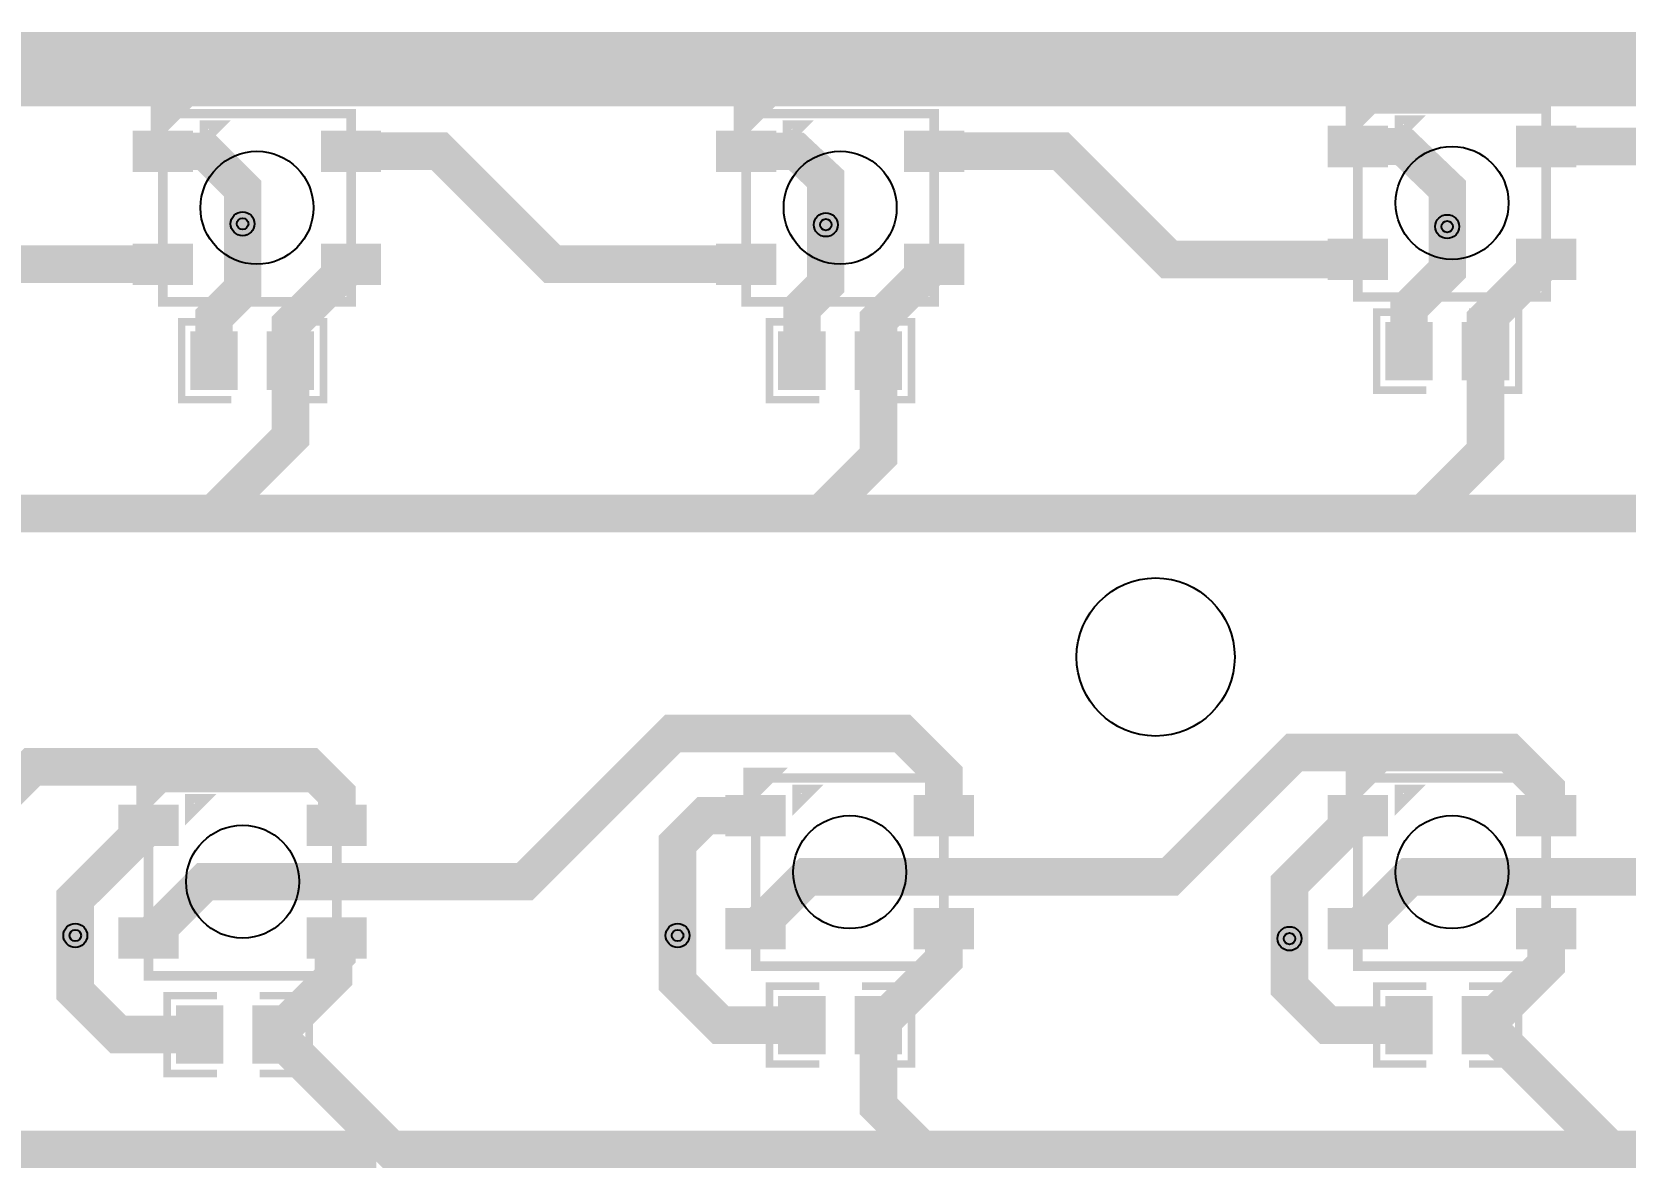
# Model space of a CAD drawing. Extents: x -5 to 8273, y -8280 to 5.
# Drawn here: x 3285 to 4951, y -2010 to -821 of the extents above; entities that cross this region are included whole.
import ezdxf

# ---------------------------------------------------------------- set-up
doc = ezdxf.new("R2010")
doc.units = 9
for name, color, linetype, true_color in [('Hole', 7, 'Continuous', 0x222222), ('Multi-Layer', 7, 'Continuous', 0xc0c0c0), ('TopLayer', 7, 'Continuous', 0xff0000), ('TopPasteMaskLayer', 7, 'Continuous', 0x808080), ('TopSilkLayer', 7, 'Continuous', 0xffcc00), ('TopSolderMaskLayer', 7, 'Continuous', 0x800080)]:
    doc.layers.add(name, color=color, linetype=linetype, true_color=true_color)

msp = doc.modelspace()

# ---------------------------------------------------------------- hatches: boundary and pattern name
at = {"layer": 'TopLayer'}
for points in [[(3451.125, -965.5999999999985), (3392.0250000000015, -965.5999999999985), (3392.0250000000015, -926.3000000000029), (3451.125, -926.3000000000029)], [(3647.9249999999956, -965.5999999999985), (3588.925000000003, -965.5999999999985), (3588.925000000003, -926.3000000000029), (3647.9249999999956, -926.3000000000029)], [(4061.125, -965.5999999999985), (4002.0250000000015, -965.5999999999985), (4002.0250000000015, -926.3000000000029), (4061.125, -926.3000000000029)], [(4257.924999999996, -965.5999999999985), (4198.925000000003, -965.5999999999985), (4198.925000000003, -926.3000000000029), (4257.924999999996, -926.3000000000029)], [(4701.125, -960.5999999999985), (4642.0250000000015, -960.5999999999985), (4642.0250000000015, -921.3000000000029), (4701.125, -921.3000000000029)], [(4897.924999999996, -960.5999999999985), (4838.925000000003, -960.5999999999985), (4838.925000000003, -921.3000000000029), (4897.924999999996, -921.3000000000029)], [(3451.125, -1083.699999999997), (3392.0250000000015, -1083.699999999997), (3392.0250000000015, -1044.4000000000015), (3451.125, -1044.4000000000015)], [(3647.9249999999956, -1083.699999999997), (3588.925000000003, -1083.699999999997), (3588.925000000003, -1044.4000000000015), (3647.9249999999956, -1044.4000000000015)], [(4061.125, -1083.699999999997), (4002.0250000000015, -1083.699999999997), (4002.0250000000015, -1044.4000000000015), (4061.125, -1044.4000000000015)], [(4257.924999999996, -1083.699999999997), (4198.925000000003, -1083.699999999997), (4198.925000000003, -1044.4000000000015), (4257.924999999996, -1044.4000000000015)], [(4701.125, -1078.699999999997), (4642.0250000000015, -1078.699999999997), (4642.0250000000015, -1039.4000000000015), (4701.125, -1039.4000000000015)], [(4897.924999999996, -1078.699999999997), (4838.925000000003, -1078.699999999997), (4838.925000000003, -1039.4000000000015), (4897.924999999996, -1039.4000000000015)], [(4747.834999999992, -1183.5429999999978), (4702.165000000008, -1183.5429999999978), (4702.165000000008, -1126.4570000000022), (4747.834999999992, -1126.4570000000022)], [(4827.834999999992, -1183.5429999999978), (4782.165000000008, -1183.5429999999978), (4782.165000000008, -1126.4570000000022), (4827.834999999992, -1126.4570000000022)], [(3497.834999999992, -1193.5429999999978), (3452.165000000008, -1193.5429999999978), (3452.165000000008, -1136.4570000000022), (3497.834999999992, -1136.4570000000022)], [(3577.834999999992, -1193.5429999999978), (3532.165000000008, -1193.5429999999978), (3532.165000000008, -1136.4570000000022), (3577.834999999992, -1136.4570000000022)], [(4112.834999999992, -1193.5429999999978), (4067.165000000008, -1193.5429999999978), (4067.165000000008, -1136.4570000000022), (4112.834999999992, -1136.4570000000022)], [(4192.834999999992, -1193.5429999999978), (4147.165000000008, -1193.5429999999978), (4147.165000000008, -1136.4570000000022), (4192.834999999992, -1136.4570000000022)], [(3436.125, -1670.5999999999985), (3377.0250000000015, -1670.5999999999985), (3377.0250000000015, -1631.300000000003), (3436.125, -1631.300000000003)], [(3632.9249999999956, -1670.5999999999985), (3573.925000000003, -1670.5999999999985), (3573.925000000003, -1631.300000000003), (3632.9249999999956, -1631.300000000003)], [(4071.125, -1660.5999999999985), (4012.0250000000015, -1660.5999999999985), (4012.0250000000015, -1621.300000000003), (4071.125, -1621.300000000003)], [(4267.924999999996, -1660.5999999999985), (4208.925000000003, -1660.5999999999985), (4208.925000000003, -1621.300000000003), (4267.924999999996, -1621.300000000003)], [(4701.125, -1660.5999999999985), (4642.0250000000015, -1660.5999999999985), (4642.0250000000015, -1621.300000000003), (4701.125, -1621.300000000003)], [(4897.924999999996, -1660.5999999999985), (4838.925000000003, -1660.5999999999985), (4838.925000000003, -1621.300000000003), (4897.924999999996, -1621.300000000003)], [(3436.125, -1788.699999999997), (3377.0250000000015, -1788.699999999997), (3377.0250000000015, -1749.4000000000015), (3436.125, -1749.4000000000015)], [(3632.9249999999956, -1788.699999999997), (3573.925000000003, -1788.699999999997), (3573.925000000003, -1749.4000000000015), (3632.9249999999956, -1749.4000000000015)], [(4071.125, -1778.699999999997), (4012.0250000000015, -1778.699999999997), (4012.0250000000015, -1739.4000000000015), (4071.125, -1739.4000000000015)], [(4267.924999999996, -1778.699999999997), (4208.925000000003, -1778.699999999997), (4208.925000000003, -1739.4000000000015), (4267.924999999996, -1739.4000000000015)], [(4701.125, -1778.699999999997), (4642.0250000000015, -1778.699999999997), (4642.0250000000015, -1739.4000000000015), (4701.125, -1739.4000000000015)], [(4897.924999999996, -1778.699999999997), (4838.925000000003, -1778.699999999997), (4838.925000000003, -1739.4000000000015), (4897.924999999996, -1739.4000000000015)], [(4112.834999999992, -1888.5429999999978), (4067.165000000008, -1888.5429999999978), (4067.165000000008, -1831.4570000000022), (4112.834999999992, -1831.4570000000022)], [(4192.834999999992, -1888.5429999999978), (4147.165000000008, -1888.5429999999978), (4147.165000000008, -1831.4570000000022), (4192.834999999992, -1831.4570000000022)], [(4747.834999999992, -1888.5429999999978), (4702.165000000008, -1888.5429999999978), (4702.165000000008, -1831.4570000000022), (4747.834999999992, -1831.4570000000022)], [(4827.834999999992, -1888.5429999999978), (4782.165000000008, -1888.5429999999978), (4782.165000000008, -1831.4570000000022), (4827.834999999992, -1831.4570000000022)], [(3482.834999999992, -1898.5429999999978), (3437.165000000008, -1898.5429999999978), (3437.165000000008, -1841.4570000000022), (3482.834999999992, -1841.4570000000022)], [(3562.834999999992, -1898.5429999999978), (3517.165000000008, -1898.5429999999978), (3517.165000000008, -1841.4570000000022), (3562.834999999992, -1841.4570000000022)]]:
    msp.add_hatch(color=256, dxfattribs=at).paths.add_polyline_path(points)
at = {"layer": 'TopPasteMaskLayer'}
for points in [[(3451.125, -965.5999999999985), (3392.0250000000015, -965.5999999999985), (3392.0250000000015, -926.3000000000029), (3451.125, -926.3000000000029)], [(3647.9249999999956, -965.5999999999985), (3588.925000000003, -965.5999999999985), (3588.925000000003, -926.3000000000029), (3647.9249999999956, -926.3000000000029)], [(4061.125, -965.5999999999985), (4002.0250000000015, -965.5999999999985), (4002.0250000000015, -926.3000000000029), (4061.125, -926.3000000000029)], [(4257.924999999996, -965.5999999999985), (4198.925000000003, -965.5999999999985), (4198.925000000003, -926.3000000000029), (4257.924999999996, -926.3000000000029)], [(4701.125, -960.5999999999985), (4642.0250000000015, -960.5999999999985), (4642.0250000000015, -921.3000000000029), (4701.125, -921.3000000000029)], [(4897.924999999996, -960.5999999999985), (4838.925000000003, -960.5999999999985), (4838.925000000003, -921.3000000000029), (4897.924999999996, -921.3000000000029)], [(3451.125, -1083.699999999997), (3392.0250000000015, -1083.699999999997), (3392.0250000000015, -1044.4000000000015), (3451.125, -1044.4000000000015)], [(3647.9249999999956, -1083.699999999997), (3588.925000000003, -1083.699999999997), (3588.925000000003, -1044.4000000000015), (3647.9249999999956, -1044.4000000000015)], [(4061.125, -1083.699999999997), (4002.0250000000015, -1083.699999999997), (4002.0250000000015, -1044.4000000000015), (4061.125, -1044.4000000000015)], [(4257.924999999996, -1083.699999999997), (4198.925000000003, -1083.699999999997), (4198.925000000003, -1044.4000000000015), (4257.924999999996, -1044.4000000000015)], [(4701.125, -1078.699999999997), (4642.0250000000015, -1078.699999999997), (4642.0250000000015, -1039.4000000000015), (4701.125, -1039.4000000000015)], [(4897.924999999996, -1078.699999999997), (4838.925000000003, -1078.699999999997), (4838.925000000003, -1039.4000000000015), (4897.924999999996, -1039.4000000000015)], [(4747.834999999992, -1183.5429999999978), (4702.165000000008, -1183.5429999999978), (4702.165000000008, -1126.4570000000022), (4747.834999999992, -1126.4570000000022)], [(4827.834999999992, -1183.5429999999978), (4782.165000000008, -1183.5429999999978), (4782.165000000008, -1126.4570000000022), (4827.834999999992, -1126.4570000000022)], [(3497.834999999992, -1193.5429999999978), (3452.165000000008, -1193.5429999999978), (3452.165000000008, -1136.4570000000022), (3497.834999999992, -1136.4570000000022)], [(3577.834999999992, -1193.5429999999978), (3532.165000000008, -1193.5429999999978), (3532.165000000008, -1136.4570000000022), (3577.834999999992, -1136.4570000000022)], [(4112.834999999992, -1193.5429999999978), (4067.165000000008, -1193.5429999999978), (4067.165000000008, -1136.4570000000022), (4112.834999999992, -1136.4570000000022)], [(4192.834999999992, -1193.5429999999978), (4147.165000000008, -1193.5429999999978), (4147.165000000008, -1136.4570000000022), (4192.834999999992, -1136.4570000000022)], [(3436.125, -1670.5999999999985), (3377.0250000000015, -1670.5999999999985), (3377.0250000000015, -1631.300000000003), (3436.125, -1631.300000000003)], [(3632.9249999999956, -1670.5999999999985), (3573.925000000003, -1670.5999999999985), (3573.925000000003, -1631.300000000003), (3632.9249999999956, -1631.300000000003)], [(4071.125, -1660.5999999999985), (4012.0250000000015, -1660.5999999999985), (4012.0250000000015, -1621.300000000003), (4071.125, -1621.300000000003)], [(4267.924999999996, -1660.5999999999985), (4208.925000000003, -1660.5999999999985), (4208.925000000003, -1621.300000000003), (4267.924999999996, -1621.300000000003)], [(4701.125, -1660.5999999999985), (4642.0250000000015, -1660.5999999999985), (4642.0250000000015, -1621.300000000003), (4701.125, -1621.300000000003)], [(4897.924999999996, -1660.5999999999985), (4838.925000000003, -1660.5999999999985), (4838.925000000003, -1621.300000000003), (4897.924999999996, -1621.300000000003)], [(3436.125, -1788.699999999997), (3377.0250000000015, -1788.699999999997), (3377.0250000000015, -1749.4000000000015), (3436.125, -1749.4000000000015)], [(3632.9249999999956, -1788.699999999997), (3573.925000000003, -1788.699999999997), (3573.925000000003, -1749.4000000000015), (3632.9249999999956, -1749.4000000000015)], [(4071.125, -1778.699999999997), (4012.0250000000015, -1778.699999999997), (4012.0250000000015, -1739.4000000000015), (4071.125, -1739.4000000000015)], [(4267.924999999996, -1778.699999999997), (4208.925000000003, -1778.699999999997), (4208.925000000003, -1739.4000000000015), (4267.924999999996, -1739.4000000000015)], [(4701.125, -1778.699999999997), (4642.0250000000015, -1778.699999999997), (4642.0250000000015, -1739.4000000000015), (4701.125, -1739.4000000000015)], [(4897.924999999996, -1778.699999999997), (4838.925000000003, -1778.699999999997), (4838.925000000003, -1739.4000000000015), (4897.924999999996, -1739.4000000000015)], [(4112.834999999992, -1888.5429999999978), (4067.165000000008, -1888.5429999999978), (4067.165000000008, -1831.4570000000022), (4112.834999999992, -1831.4570000000022)], [(4192.834999999992, -1888.5429999999978), (4147.165000000008, -1888.5429999999978), (4147.165000000008, -1831.4570000000022), (4192.834999999992, -1831.4570000000022)], [(4747.834999999992, -1888.5429999999978), (4702.165000000008, -1888.5429999999978), (4702.165000000008, -1831.4570000000022), (4747.834999999992, -1831.4570000000022)], [(4827.834999999992, -1888.5429999999978), (4782.165000000008, -1888.5429999999978), (4782.165000000008, -1831.4570000000022), (4827.834999999992, -1831.4570000000022)], [(3482.834999999992, -1898.5429999999978), (3437.165000000008, -1898.5429999999978), (3437.165000000008, -1841.4570000000022), (3482.834999999992, -1841.4570000000022)], [(3562.834999999992, -1898.5429999999978), (3517.165000000008, -1898.5429999999978), (3517.165000000008, -1841.4570000000022), (3562.834999999992, -1841.4570000000022)]]:
    msp.add_hatch(color=256, dxfattribs=at).paths.add_polyline_path(points)
at = {"layer": 'TopSolderMaskLayer'}
for points in [[(3453.1261853357064, -967.5964439928866), (3390.023137329612, -967.5964439928866), (3390.023137329612, -924.3035560071148), (3453.1261853357064, -924.3035560071148)], [(3649.9227986622573, -967.5964439928866), (3586.926524003051, -967.5964439928866), (3586.926524003051, -924.3035560071148), (3649.9227986622573, -924.3035560071148)], [(4063.1261853357064, -967.5964439928866), (4000.023137329612, -967.5964439928866), (4000.023137329612, -924.3035560071148), (4063.1261853357064, -924.3035560071148)], [(4259.922798662257, -967.5964439928866), (4196.926524003051, -967.5964439928866), (4196.926524003051, -924.3035560071148), (4259.922798662257, -924.3035560071148)], [(4703.126185335706, -962.5964439928866), (4640.023137329612, -962.5964439928866), (4640.023137329612, -919.3035560071148), (4703.126185335706, -919.3035560071148)], [(4899.922798662257, -962.5964439928866), (4836.926524003051, -962.5964439928866), (4836.926524003051, -919.3035560071148), (4899.922798662257, -919.3035560071148)], [(3453.1261853357064, -1085.6964439928852), (3390.023137329612, -1085.6964439928852), (3390.023137329612, -1042.4035560071134), (3453.1261853357064, -1042.4035560071134)], [(3649.9227986622573, -1085.6964439928852), (3586.926524003051, -1085.6964439928852), (3586.926524003051, -1042.4035560071134), (3649.9227986622573, -1042.4035560071134)], [(4063.1261853357064, -1085.6964439928852), (4000.023137329612, -1085.6964439928852), (4000.023137329612, -1042.4035560071134), (4063.1261853357064, -1042.4035560071134)], [(4259.922798662257, -1085.6964439928852), (4196.926524003051, -1085.6964439928852), (4196.926524003051, -1042.4035560071134), (4259.922798662257, -1042.4035560071134)], [(4703.126185335706, -1080.6964439928852), (4640.023137329612, -1080.6964439928852), (4640.023137329612, -1037.4035560071134), (4703.126185335706, -1037.4035560071134)], [(4899.922798662257, -1080.6964439928852), (4836.926524003051, -1080.6964439928852), (4836.926524003051, -1037.4035560071134), (4899.922798662257, -1037.4035560071134)], [(4749.834999999992, -1185.5429649657526), (4700.165000000008, -1185.5429649657526), (4700.165000000008, -1124.4570350342474), (4749.834999999992, -1124.4570350342474)], [(4829.834999999992, -1185.5429649657526), (4780.165000000008, -1185.5429649657526), (4780.165000000008, -1124.4570350342474), (4829.834999999992, -1124.4570350342474)], [(3499.834999999992, -1195.5429649657526), (3450.165000000008, -1195.5429649657526), (3450.165000000008, -1134.4570350342474), (3499.834999999992, -1134.4570350342474)], [(3579.834999999992, -1195.5429649657526), (3530.165000000008, -1195.5429649657526), (3530.165000000008, -1134.4570350342474), (3579.834999999992, -1134.4570350342474)], [(4114.834999999992, -1195.5429649657526), (4065.165000000008, -1195.5429649657526), (4065.165000000008, -1134.4570350342474), (4114.834999999992, -1134.4570350342474)], [(4194.834999999992, -1195.5429649657526), (4145.165000000008, -1195.5429649657526), (4145.165000000008, -1134.4570350342474), (4194.834999999992, -1134.4570350342474)], [(3438.1261853357064, -1672.5964439928866), (3375.023137329612, -1672.5964439928866), (3375.023137329612, -1629.3035560071148), (3438.1261853357064, -1629.3035560071148)], [(3634.9227986622573, -1672.5964439928866), (3571.926524003051, -1672.5964439928866), (3571.926524003051, -1629.3035560071148), (3634.9227986622573, -1629.3035560071148)], [(4073.1261853357064, -1662.5964439928866), (4010.023137329612, -1662.5964439928866), (4010.023137329612, -1619.3035560071148), (4073.1261853357064, -1619.3035560071148)], [(4269.922798662257, -1662.5964439928866), (4206.926524003051, -1662.5964439928866), (4206.926524003051, -1619.3035560071148), (4269.922798662257, -1619.3035560071148)], [(4703.126185335706, -1662.5964439928866), (4640.023137329612, -1662.5964439928866), (4640.023137329612, -1619.3035560071148), (4703.126185335706, -1619.3035560071148)], [(4899.922798662257, -1662.5964439928866), (4836.926524003051, -1662.5964439928866), (4836.926524003051, -1619.3035560071148), (4899.922798662257, -1619.3035560071148)], [(3438.1261853357064, -1790.6964439928852), (3375.023137329612, -1790.6964439928852), (3375.023137329612, -1747.4035560071134), (3438.1261853357064, -1747.4035560071134)], [(3634.9227986622573, -1790.6964439928852), (3571.926524003051, -1790.6964439928852), (3571.926524003051, -1747.4035560071134), (3634.9227986622573, -1747.4035560071134)], [(4073.1261853357064, -1780.6964439928852), (4010.023137329612, -1780.6964439928852), (4010.023137329612, -1737.4035560071134), (4073.1261853357064, -1737.4035560071134)], [(4269.922798662257, -1780.6964439928852), (4206.926524003051, -1780.6964439928852), (4206.926524003051, -1737.4035560071134), (4269.922798662257, -1737.4035560071134)], [(4703.126185335706, -1780.6964439928852), (4640.023137329612, -1780.6964439928852), (4640.023137329612, -1737.4035560071134), (4703.126185335706, -1737.4035560071134)], [(4899.922798662257, -1780.6964439928852), (4836.926524003051, -1780.6964439928852), (4836.926524003051, -1737.4035560071134), (4899.922798662257, -1737.4035560071134)], [(4114.834999999992, -1890.5429649657526), (4065.165000000008, -1890.5429649657526), (4065.165000000008, -1829.4570350342474), (4114.834999999992, -1829.4570350342474)], [(4194.834999999992, -1890.5429649657526), (4145.165000000008, -1890.5429649657526), (4145.165000000008, -1829.4570350342474), (4194.834999999992, -1829.4570350342474)], [(4749.834999999992, -1890.5429649657526), (4700.165000000008, -1890.5429649657526), (4700.165000000008, -1829.4570350342474), (4749.834999999992, -1829.4570350342474)], [(4829.834999999992, -1890.5429649657526), (4780.165000000008, -1890.5429649657526), (4780.165000000008, -1829.4570350342474), (4829.834999999992, -1829.4570350342474)], [(3484.834999999992, -1900.5429649657526), (3435.165000000008, -1900.5429649657526), (3435.165000000008, -1839.4570350342474), (3484.834999999992, -1839.4570350342474)], [(3564.834999999992, -1900.5429649657526), (3515.165000000008, -1900.5429649657526), (3515.165000000008, -1839.4570350342474), (3564.834999999992, -1839.4570350342474)]]:
    msp.add_hatch(color=256, dxfattribs=at).paths.add_polyline_path(points)

# ---------------------------------------------------------------- linework, layer by layer
at = {"layer": 'Hole'}
for centre in [(3505, -1021.739999999998), (4115, -1022.739999999998), (4765, -1024.7400000000052), (3330, -1766.260000000002), (3960, -1766.260000000002), (4600, -1769.5999999999985)]:
    msp.add_circle(centre, 6, dxfattribs=at)
at = {"layer": 'Multi-Layer'}
for centre, radius in [((3505, -1021.739999999998), 12.5), ((4115, -1022.739999999998), 12.5), ((4765, -1024.7400000000052), 12.5), ((4460, -1475), 82.67699999999999), ((3330, -1766.260000000002), 12.5), ((3960, -1766.260000000002), 12.5), ((4600, -1769.5999999999985), 12.5)]:
    msp.add_circle(centre, radius, dxfattribs=at)
at = {"layer": 'TopLayer'}
for points, const_width in [([(5495, -860), (5034.799999999996, -860), (5034.799999999996, -860), (840, -860)], 78), ([(2978.4000000000015, -941), (3086, -941), (3210.9000000000015, -1064.0999999999985), (3421.5999999999985, -1064.0999999999985)], 39.37), ([(3505, -1021.7379999999976), (3505, -985), (3465.9500000000044, -945.9499999999971), (3421.5800000000017, -945.9499999999971)], 39), ([(3618.4270000000033, -945.9520000000048), (3710.9519999999975, -945.9520000000048), (3829.0499999999956, -1064.050000000003), (4031.5750000000044, -1064.050000000003)], 39.37), ([(4115, -1022.7379999999976), (4115, -975), (4084, -945.9000000000015), (4031.5999999999985, -945.9000000000015)], 39), ([(4228.424999999996, -945.9499999999971), (4360.950000000004, -945.9499999999971), (4474.049999999996, -1059.050000000003), (4671.575000000004, -1059.050000000003)], 39.37), ([(4765, -1024.7380000000048), (4765, -985), (4719, -940.9000000000015), (4671.5999999999985, -940.9000000000015)], 39), ([(4868.4000000000015, -940.9000000000015), (4986, -940.9000000000015), (5096, -1049.0999999999985), (5296.5999999999985, -1049.0999999999985)], 39.37), ([(3475, -1165), (3475, -1120), (3505, -1090), (3505, -1021.7379999999976)], 39), ([(4090, -1165), (4090, -1110), (4115, -1085), (4115, -1022.7379999999976)], 39), ([(4725, -1155), (4725, -1110), (4765, -1070), (4765, -1024.7380000000048)], 39), ([(3555, -1165), (3555, -1127.4800000000032), (3618.428, -1064.0529999999999)], 39.37), ([(4170, -1165), (4170, -1122.4729999999981), (4228.4230000000025, -1064.050000000003)], 39.37), ([(4805, -1155), (4805, -1122.4729999999981), (4868.4230000000025, -1059.050000000003)], 39.37), ([(5430, -1150), (5430, -1300), (5405, -1325), (4740, -1325)], 39.37), ([(2840, -1325), (3475, -1325), (3555, -1245), (3555, -1165)], 39.37), ([(3475, -1325), (4110, -1325), (4170, -1265), (4170, -1165)], 39.37), ([(4110, -1325), (4740, -1325), (4805, -1260), (4805, -1155)], 39.37), ([(4238.424999999996, -1640.949999999997), (4238.424999999996, -1598.425000000003), (4195, -1555), (3955, -1555), (3800, -1710), (3465.625, -1710), (3406.5750000000044, -1769.050000000003)], 39.37), ([(4868.4000000000015, -1640.9000000000015), (4868.4000000000015, -1613.4000000000015), (4830, -1575), (4605, -1575), (4475, -1705), (4095.600000000006, -1705), (4041.5999999999985, -1759.0999999999985)], 39.37), ([(3603.4249999999956, -1650.949999999997), (3603.4249999999956, -1618.425000000003), (3575, -1590), (3285, -1590), (3160, -1715), (2830.625, -1715), (2781.5750000000044, -1764.050000000003)], 39.37), ([(5508.4000000000015, -1640.9000000000015), (5508.4000000000015, -1613.4000000000015), (5485, -1590), (5155, -1590), (5040, -1705), (4725.600000000006, -1705), (4671.5999999999985, -1759.0999999999985)], 39.37), ([(3330, -1766.2620000000024), (3330, -1727.5250000000015), (3406.5750000000044, -1650.949999999997)], 39.37), ([(4041.5750000000044, -1640.949999999997), (3989.0499999999956, -1640.949999999997), (3960, -1670), (3960, -1766.2620000000024)], 39.37), ([(4600, -1769.5950000000012), (4600, -1712.5250000000015), (4671.575000000004, -1640.949999999997)], 39.37), ([(3460, -1870), (3375, -1870), (3330, -1825), (3330, -1766.300000000003)], 39.37), ([(3540, -1870), (3600, -1810), (3600, -1790), (3603.4230000000025, -1786.574999999997), (3603.4230000000025, -1769.050000000003)], 39.37), ([(3960, -1766.2620000000024), (3960, -1815), (4005, -1860), (4090, -1860)], 39.37), ([(4238.4230000000025, -1759.050000000003), (4238.4230000000025, -1791.5770000000048), (4170, -1860)], 39.37), ([(4805, -1860), (4868.4230000000025, -1796.5770000000048), (4868.4230000000025, -1759.050000000003)], 39.37), ([(4725, -1860), (4640, -1860), (4600, -1820), (4600, -1769.5950000000012)], 39.37), ([(4974.700000000004, -1990), (4215, -1990), (4170, -1945), (4170, -1860)], 39.37), ([(4974.7019999999975, -1990), (4935, -1990), (4805, -1860)], 39.37), ([(3645, -1990), (2985, -1990), (2920, -1925), (2920, -1870)], 39.37), ([(4215, -1990), (3660, -1990), (3540, -1870)], 39.37)]:
    msp.add_lwpolyline(points, dxfattribs=dict(at, const_width=const_width))
at = {"layer": 'TopSilkLayer', "const_width": 10}
for points in [[(3413.7309999999998, -930.1920000000027), (3413.7309999999998, -900.6640000000043), (3443.2579999999944, -900.6640000000043), (3413.7309999999998, -930.1920000000027)], [(4023.7309999999998, -930.1920000000027), (4023.7309999999998, -900.6640000000043), (4053.2579999999944, -900.6640000000043), (4023.7309999999998, -930.1920000000027)], [(4663.731, -925.1920000000027), (4663.731, -895.6640000000043), (4693.257999999994, -895.6640000000043), (4663.731, -925.1920000000027)], [(4868.445, -1098.4199999999983), (4671.595000000001, -1098.4199999999983), (4671.595000000001, -901.5699999999997), (4868.445, -901.5699999999997), (4868.445, -1098.4199999999983)], [(3618.4449999999997, -1103.4199999999983), (3421.595000000001, -1103.4199999999983), (3421.595000000001, -906.5699999999997), (3618.4449999999997, -906.5699999999997), (3618.4449999999997, -1103.4199999999983)], [(3464.912000000004, -934.1299999999974), (3464.912000000004, -918.3800000000047), (3480.659999999996, -918.3849999999948), (3464.912000000004, -934.1299999999974)], [(4228.445, -1103.4199999999983), (4031.595000000001, -1103.4199999999983), (4031.595000000001, -906.5699999999997), (4228.445, -906.5699999999997), (4228.445, -1103.4199999999983)], [(4074.912000000004, -934.1299999999974), (4074.912000000004, -918.3800000000047), (4090.659999999996, -918.3849999999948), (4074.912000000004, -934.1299999999974)], [(4714.912000000004, -929.1299999999974), (4714.912000000004, -913.3800000000047), (4730.659999999996, -913.3849999999948), (4714.912000000004, -929.1299999999974)], [(4033.7309999999998, -1625.1920000000027), (4033.7309999999998, -1595.6640000000043), (4063.2579999999944, -1595.6640000000043), (4033.7309999999998, -1625.1920000000027)], [(4238.445, -1798.4199999999983), (4041.595000000001, -1798.4199999999983), (4041.595000000001, -1601.5699999999997), (4238.445, -1601.5699999999997), (4238.445, -1798.4199999999983)], [(4663.731, -1625.1920000000027), (4663.731, -1595.6640000000043), (4693.257999999994, -1595.6640000000043), (4663.731, -1625.1920000000027)], [(4868.445, -1798.4199999999983), (4671.595000000001, -1798.4199999999983), (4671.595000000001, -1601.5699999999997), (4868.445, -1601.5699999999997), (4868.445, -1798.4199999999983)], [(3398.7309999999998, -1635.1920000000027), (3398.7309999999998, -1605.6640000000043), (3428.2579999999944, -1605.6640000000043), (3398.7309999999998, -1635.1920000000027)], [(3603.4449999999997, -1808.4199999999983), (3406.595000000001, -1808.4199999999983), (3406.595000000001, -1611.5699999999997), (3603.4449999999997, -1611.5699999999997), (3603.4449999999997, -1808.4199999999983)], [(4084.912000000004, -1629.1299999999974), (4084.912000000004, -1613.3800000000047), (4100.659999999996, -1613.3849999999948), (4084.912000000004, -1629.1299999999974)], [(4714.912000000004, -1629.1299999999974), (4714.912000000004, -1613.3800000000047), (4730.659999999996, -1613.3849999999948), (4714.912000000004, -1629.1299999999974)], [(3449.912000000004, -1639.1299999999974), (3449.912000000004, -1623.3800000000047), (3465.659999999996, -1623.3849999999948), (3449.912000000004, -1639.1299999999974)]]:
    msp.add_lwpolyline(points, close=True, dxfattribs=at)
at = {"layer": 'TopSilkLayer', "const_width": 7.87}
for points in [[(4743.159999999996, -1114.260000000002), (4691.189999999995, -1114.260000000002), (4691.189999999995, -1195.760000000002), (4743.159999999996, -1195.760000000002)], [(4787.730000000003, -1114.260000000002), (4839.700000000004, -1114.260000000002), (4839.700000000004, -1195.760000000002), (4787.730000000003, -1195.760000000002)], [(3493.159999999996, -1124.260000000002), (3441.189999999995, -1124.260000000002), (3441.189999999995, -1205.760000000002), (3493.159999999996, -1205.760000000002)], [(3537.730000000003, -1124.260000000002), (3589.7000000000044, -1124.260000000002), (3589.7000000000044, -1205.760000000002), (3537.730000000003, -1205.760000000002)], [(4108.159999999996, -1124.260000000002), (4056.189999999995, -1124.260000000002), (4056.189999999995, -1205.760000000002), (4108.159999999996, -1205.760000000002)], [(4152.730000000003, -1124.260000000002), (4204.700000000004, -1124.260000000002), (4204.700000000004, -1205.760000000002), (4152.730000000003, -1205.760000000002)], [(4108.159999999996, -1819.260000000002), (4056.189999999995, -1819.260000000002), (4056.189999999995, -1900.760000000002), (4108.159999999996, -1900.760000000002)], [(4152.730000000003, -1819.260000000002), (4204.700000000004, -1819.260000000002), (4204.700000000004, -1900.760000000002), (4152.730000000003, -1900.760000000002)], [(4743.159999999996, -1819.260000000002), (4691.189999999995, -1819.260000000002), (4691.189999999995, -1900.760000000002), (4743.159999999996, -1900.760000000002)], [(4787.730000000003, -1819.260000000002), (4839.700000000004, -1819.260000000002), (4839.700000000004, -1900.760000000002), (4787.730000000003, -1900.760000000002)], [(3478.159999999996, -1829.260000000002), (3426.189999999995, -1829.260000000002), (3426.189999999995, -1910.760000000002), (3478.159999999996, -1910.760000000002)], [(3522.730000000003, -1829.260000000002), (3574.7000000000044, -1829.260000000002), (3574.7000000000044, -1910.760000000002), (3522.730000000003, -1910.760000000002)]]:
    msp.add_lwpolyline(points, dxfattribs=at)
at = {"layer": 'TopSilkLayer'}
for centre in [(3520.029999999999, -1005), (4130.029999999999, -1005), (4770.029999999999, -1000), (4140.029999999999, -1700), (4770.029999999999, -1700), (3505.029999999999, -1710)]:
    msp.add_circle(centre, 59.059999999999995, dxfattribs=at)

doc.saveas('drawing.dxf')
